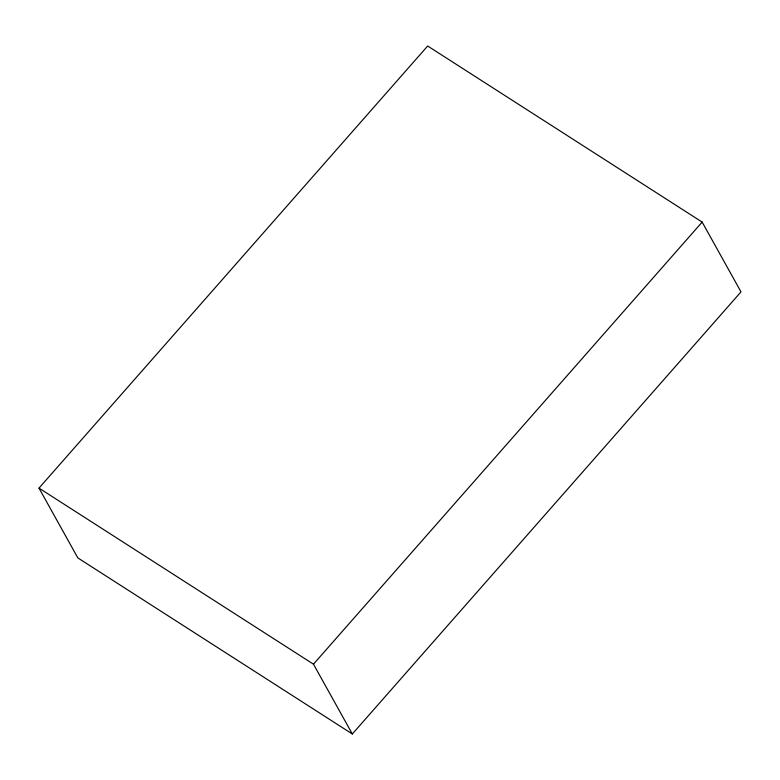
<?xml version="1.0" encoding="UTF-8"?>
<svg xmlns="http://www.w3.org/2000/svg" width="780" height="780" viewBox="0 0 780 780"><rect width="100%" height="100%" fill="white"/><g stroke="black" fill="none" stroke-linecap="round" stroke-linejoin="round"><path stroke-width="1.17" d="M39 488.114L427.674 46.01L702.156 222.085L741 291.886L352.326 733.99L77.844 557.914L39 488.114L313.472 664.19L352.326 733.99M313.472 664.19L702.156 222.085"/></g></svg>
